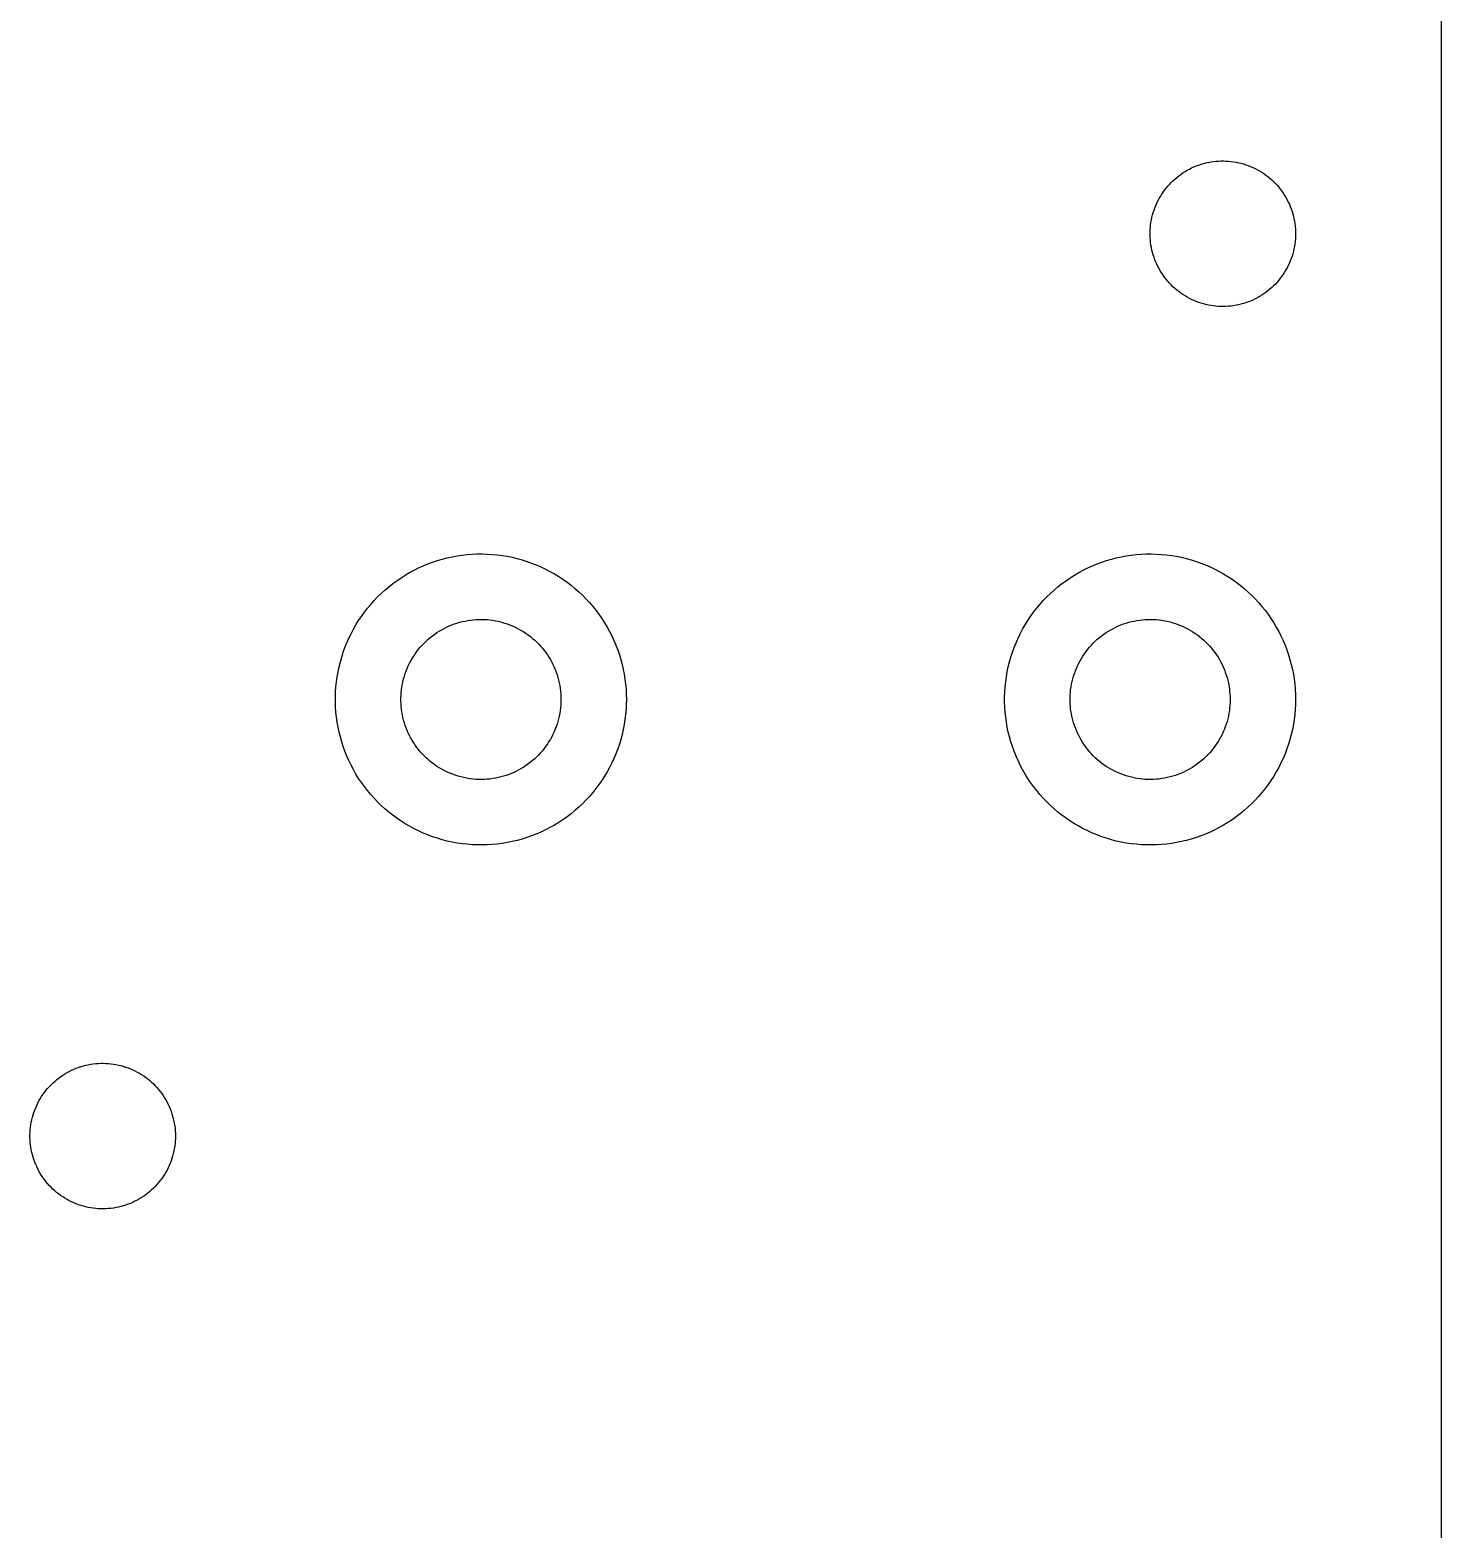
# Model space of a CAD drawing. Header units: millimetres. Extents: x 1003 to 1209, y 36 to 242.
# Drawn here: x 1160.5 to 1209, y 87.8 to 139.3 of the extents above; entities that cross this region are included whole.
import ezdxf

# ---------------------------------------------------------------- set-up
doc = ezdxf.new("R2010")
doc.units = ezdxf.units.MM
doc.layers.add('Make2D$Visible$Curves', color=7, linetype='Continuous')

msp = doc.modelspace()

# ---------------------------------------------------------------- linework, layer by layer
at = {"layer": 'Make2D$Visible$Curves', "color": 7, "lineweight": -3}
for p, q in [((1209, 241.278), (1209, 37.278)), ((1200.2, 134.414), (1200.275, 134.457)), ((1200.275, 134.457), (1200.352, 134.499)), ((1200.352, 134.499), (1200.429, 134.537)), ((1200.429, 134.537), (1200.508, 134.573)), ((1200.508, 134.573), (1200.589, 134.606)), ((1200.589, 134.606), (1200.67, 134.636)), ((1200.67, 134.636), (1200.752, 134.664)), ((1200.752, 134.664), (1200.836, 134.688)), ((1200.836, 134.688), (1200.92, 134.71)), ((1200.92, 134.71), (1201.004, 134.728)), ((1201.004, 134.728), (1201.09, 134.744)), ((1201.09, 134.744), (1201.175, 134.757)), ((1201.175, 134.757), (1201.262, 134.767)), ((1201.262, 134.767), (1201.348, 134.773)), ((1201.348, 134.773), (1201.435, 134.777)), ((1201.435, 134.777), (1201.522, 134.778)), ((1201.522, 134.778), (1201.608, 134.776)), ((1201.608, 134.776), (1201.695, 134.77)), ((1201.695, 134.77), (1201.781, 134.762)), ((1201.781, 134.762), (1201.867, 134.751)), ((1201.867, 134.751), (1201.953, 134.737)), ((1201.953, 134.737), (1202.038, 134.719)), ((1202.038, 134.719), (1202.123, 134.699)), ((1202.123, 134.699), (1202.206, 134.676)), ((1202.206, 134.676), (1202.289, 134.65)), ((1202.289, 134.65), (1202.371, 134.621)), ((1202.371, 134.621), (1202.452, 134.59)), ((1202.452, 134.59), (1202.531, 134.555)), ((1202.531, 134.555), (1202.61, 134.518)), ((1202.61, 134.518), (1202.687, 134.478)), ((1202.687, 134.478), (1202.763, 134.436)), ((1202.763, 134.436), (1202.837, 134.391)), ((1199.551, 133.844), (1199.607, 133.911)), ((1199.607, 133.911), (1199.665, 133.975)), ((1199.665, 133.975), (1199.725, 134.038)), ((1199.725, 134.038), (1199.787, 134.099)), ((1199.787, 134.099), (1199.851, 134.157)), ((1199.851, 134.157), (1199.917, 134.213)), ((1199.917, 134.213), (1199.985, 134.267)), ((1199.985, 134.267), (1200.055, 134.318)), ((1200.055, 134.318), (1200.127, 134.367)), ((1200.127, 134.367), (1200.2, 134.414)), ((1202.837, 134.391), (1202.909, 134.343)), ((1202.909, 134.343), (1202.98, 134.293)), ((1202.98, 134.293), (1203.049, 134.24)), ((1203.049, 134.24), (1203.116, 134.185)), ((1203.116, 134.185), (1203.181, 134.128)), ((1203.181, 134.128), (1203.245, 134.069)), ((1203.245, 134.069), (1203.306, 134.007)), ((1203.306, 134.007), (1203.365, 133.943)), ((1203.365, 133.943), (1203.421, 133.878)), ((1199.232, 133.329), (1199.27, 133.407)), ((1199.27, 133.407), (1199.31, 133.484)), ((1199.31, 133.484), (1199.353, 133.559)), ((1199.353, 133.559), (1199.399, 133.633)), ((1199.399, 133.633), (1199.447, 133.705)), ((1199.447, 133.705), (1199.498, 133.775)), ((1199.498, 133.775), (1199.551, 133.844)), ((1203.421, 133.878), (1203.476, 133.81)), ((1203.476, 133.81), (1203.528, 133.74)), ((1203.528, 133.74), (1203.577, 133.669)), ((1203.577, 133.669), (1203.624, 133.596)), ((1203.624, 133.596), (1203.669, 133.522)), ((1203.669, 133.522), (1203.711, 133.446)), ((1203.711, 133.446), (1203.75, 133.368)), ((1199.063, 132.837), (1199.084, 132.922)), ((1199.084, 132.922), (1199.108, 133.005)), ((1199.108, 133.005), (1199.135, 133.088)), ((1199.135, 133.088), (1199.164, 133.169)), ((1199.164, 133.169), (1199.197, 133.25)), ((1199.197, 133.25), (1199.232, 133.329)), ((1203.75, 133.368), (1203.786, 133.29)), ((1203.786, 133.29), (1203.82, 133.21)), ((1203.82, 133.21), (1203.851, 133.128)), ((1203.851, 133.128), (1203.879, 133.046)), ((1203.879, 133.046), (1203.904, 132.963)), ((1203.904, 132.963), (1203.927, 132.879)), ((1203.927, 132.879), (1203.946, 132.795)), ((1199, 132.321), (1199.003, 132.408)), ((1199.003, 132.408), (1199.009, 132.495)), ((1199.009, 132.495), (1199.018, 132.581)), ((1199.018, 132.581), (1199.03, 132.667)), ((1199.03, 132.667), (1199.045, 132.752)), ((1199.045, 132.752), (1199.063, 132.837)), ((1203.946, 132.795), (1203.962, 132.71)), ((1203.962, 132.71), (1203.976, 132.624)), ((1203.976, 132.624), (1203.986, 132.538)), ((1203.986, 132.538), (1203.994, 132.451)), ((1203.994, 132.451), (1203.998, 132.365)), ((1203.998, 132.365), (1204, 132.278)), ((1199, 132.235), (1199, 132.321)), ((1199.003, 132.148), (1199, 132.235)), ((1199.009, 132.061), (1199.003, 132.148)), ((1199.018, 131.975), (1199.009, 132.061)), ((1199.03, 131.889), (1199.018, 131.975)), ((1199.045, 131.804), (1199.03, 131.889)), ((1203.962, 131.846), (1203.946, 131.761)), ((1203.976, 131.932), (1203.962, 131.846)), ((1203.986, 132.018), (1203.976, 131.932)), ((1203.994, 132.105), (1203.986, 132.018)), ((1203.998, 132.191), (1203.994, 132.105)), ((1204, 132.278), (1203.998, 132.191)), ((1199.063, 131.719), (1199.045, 131.804)), ((1199.084, 131.634), (1199.063, 131.719)), ((1199.108, 131.551), (1199.084, 131.634)), ((1199.135, 131.468), (1199.108, 131.551)), ((1199.164, 131.387), (1199.135, 131.468)), ((1199.197, 131.306), (1199.164, 131.387)), ((1203.82, 131.346), (1203.786, 131.266)), ((1203.851, 131.427), (1203.82, 131.346)), ((1203.879, 131.51), (1203.851, 131.427)), ((1203.904, 131.593), (1203.879, 131.51)), ((1203.927, 131.676), (1203.904, 131.593)), ((1203.946, 131.761), (1203.927, 131.676)), ((1199.232, 131.227), (1199.197, 131.306)), ((1199.27, 131.149), (1199.232, 131.227)), ((1199.31, 131.072), (1199.27, 131.149)), ((1199.353, 130.997), (1199.31, 131.072)), ((1199.399, 130.923), (1199.353, 130.997)), ((1199.447, 130.851), (1199.399, 130.923)), ((1199.498, 130.781), (1199.447, 130.851)), ((1203.528, 130.816), (1203.476, 130.746)), ((1203.577, 130.887), (1203.528, 130.816)), ((1203.624, 130.96), (1203.577, 130.887)), ((1203.669, 131.034), (1203.624, 130.96)), ((1203.711, 131.11), (1203.669, 131.034)), ((1203.75, 131.188), (1203.711, 131.11)), ((1203.786, 131.266), (1203.75, 131.188)), ((1199.551, 130.712), (1199.498, 130.781)), ((1199.607, 130.645), (1199.551, 130.712)), ((1199.665, 130.581), (1199.607, 130.645)), ((1199.725, 130.518), (1199.665, 130.581)), ((1199.787, 130.457), (1199.725, 130.518)), ((1199.851, 130.399), (1199.787, 130.457)), ((1199.917, 130.343), (1199.851, 130.399)), ((1199.985, 130.289), (1199.917, 130.343)), ((1203.049, 130.316), (1202.98, 130.263)), ((1203.116, 130.371), (1203.049, 130.316)), ((1203.181, 130.428), (1203.116, 130.371)), ((1203.245, 130.487), (1203.181, 130.428)), ((1203.306, 130.549), (1203.245, 130.487)), ((1203.365, 130.613), (1203.306, 130.549)), ((1203.421, 130.678), (1203.365, 130.613)), ((1203.476, 130.746), (1203.421, 130.678)), ((1200.055, 130.238), (1199.985, 130.289)), ((1200.127, 130.189), (1200.055, 130.238)), ((1200.2, 130.142), (1200.127, 130.189)), ((1200.275, 130.099), (1200.2, 130.142)), ((1200.352, 130.057), (1200.275, 130.099)), ((1200.429, 130.019), (1200.352, 130.057)), ((1200.508, 129.983), (1200.429, 130.019)), ((1200.589, 129.95), (1200.508, 129.983)), ((1200.67, 129.92), (1200.589, 129.95)), ((1200.752, 129.892), (1200.67, 129.92)), ((1200.836, 129.868), (1200.752, 129.892)), ((1200.92, 129.846), (1200.836, 129.868)), ((1201.004, 129.828), (1200.92, 129.846)), ((1201.09, 129.812), (1201.004, 129.828)), ((1201.175, 129.799), (1201.09, 129.812)), ((1201.262, 129.789), (1201.175, 129.799)), ((1201.348, 129.783), (1201.262, 129.789)), ((1201.435, 129.779), (1201.348, 129.783)), ((1201.608, 129.78), (1201.522, 129.778)), ((1201.695, 129.786), (1201.608, 129.78)), ((1201.781, 129.794), (1201.695, 129.786)), ((1201.867, 129.805), (1201.781, 129.794)), ((1201.953, 129.819), (1201.867, 129.805)), ((1202.038, 129.837), (1201.953, 129.819)), ((1202.123, 129.857), (1202.038, 129.837)), ((1202.206, 129.88), (1202.123, 129.857)), ((1202.289, 129.906), (1202.206, 129.88)), ((1202.371, 129.935), (1202.289, 129.906)), ((1202.452, 129.966), (1202.371, 129.935)), ((1202.531, 130.001), (1202.452, 129.966)), ((1202.61, 130.038), (1202.531, 130.001)), ((1202.687, 130.078), (1202.61, 130.038)), ((1202.763, 130.12), (1202.687, 130.078)), ((1202.837, 130.165), (1202.763, 130.12)), ((1202.909, 130.213), (1202.837, 130.165)), ((1202.98, 130.263), (1202.909, 130.213)), ((1201.522, 129.778), (1201.435, 129.779)), ((1174.34, 120.994), (1174.505, 121.049)), ((1174.505, 121.049), (1174.671, 121.098)), ((1174.671, 121.098), (1174.839, 121.141)), ((1174.839, 121.141), (1175.009, 121.179)), ((1175.009, 121.179), (1175.179, 121.21)), ((1175.179, 121.21), (1175.351, 121.236)), ((1175.351, 121.236), (1175.523, 121.255)), ((1175.523, 121.255), (1175.696, 121.269)), ((1175.696, 121.269), (1175.87, 121.276)), ((1175.87, 121.276), (1176.043, 121.278)), ((1176.043, 121.278), (1176.217, 121.273)), ((1176.217, 121.273), (1176.39, 121.263)), ((1176.39, 121.263), (1176.563, 121.246)), ((1176.563, 121.246), (1176.735, 121.224)), ((1176.735, 121.224), (1176.906, 121.195)), ((1176.906, 121.195), (1177.076, 121.161)), ((1177.076, 121.161), (1177.245, 121.12)), ((1177.245, 121.12), (1177.412, 121.074)), ((1177.412, 121.074), (1177.578, 121.022)), ((1197.34, 120.994), (1197.505, 121.049)), ((1197.505, 121.049), (1197.671, 121.098)), ((1197.671, 121.098), (1197.839, 121.141)), ((1197.839, 121.141), (1198.009, 121.179)), ((1198.009, 121.179), (1198.179, 121.21)), ((1198.179, 121.21), (1198.351, 121.236)), ((1198.351, 121.236), (1198.523, 121.255)), ((1198.523, 121.255), (1198.696, 121.269)), ((1198.696, 121.269), (1198.87, 121.276)), ((1198.87, 121.276), (1199.043, 121.278)), ((1199.043, 121.278), (1199.217, 121.273)), ((1199.217, 121.273), (1199.39, 121.263)), ((1199.39, 121.263), (1199.563, 121.246)), ((1199.563, 121.246), (1199.735, 121.224)), ((1199.735, 121.224), (1199.906, 121.195)), ((1199.906, 121.195), (1200.076, 121.161)), ((1200.076, 121.161), (1200.245, 121.12)), ((1200.245, 121.12), (1200.412, 121.074)), ((1200.412, 121.074), (1200.578, 121.022)), ((1173.254, 120.456), (1173.4, 120.549)), ((1173.4, 120.549), (1173.55, 120.637)), ((1173.55, 120.637), (1173.703, 120.719)), ((1173.703, 120.719), (1173.859, 120.796)), ((1173.859, 120.796), (1174.017, 120.868)), ((1174.017, 120.868), (1174.177, 120.934)), ((1174.177, 120.934), (1174.34, 120.994)), ((1177.578, 121.022), (1177.742, 120.965)), ((1177.742, 120.965), (1177.903, 120.901)), ((1177.903, 120.901), (1178.063, 120.833)), ((1178.063, 120.833), (1178.22, 120.758)), ((1178.22, 120.758), (1178.374, 120.679)), ((1178.374, 120.679), (1178.525, 120.594)), ((1178.525, 120.594), (1178.673, 120.503)), ((1196.254, 120.456), (1196.4, 120.549)), ((1196.4, 120.549), (1196.55, 120.637)), ((1196.55, 120.637), (1196.703, 120.719)), ((1196.703, 120.719), (1196.859, 120.796)), ((1196.859, 120.796), (1197.017, 120.868)), ((1197.017, 120.868), (1197.177, 120.934)), ((1197.177, 120.934), (1197.34, 120.994)), ((1200.578, 121.022), (1200.742, 120.965)), ((1200.742, 120.965), (1200.903, 120.901)), ((1200.903, 120.901), (1201.063, 120.833)), ((1201.063, 120.833), (1201.22, 120.758)), ((1201.22, 120.758), (1201.374, 120.679)), ((1201.374, 120.679), (1201.525, 120.594)), ((1201.525, 120.594), (1201.673, 120.503)), ((1172.573, 119.919), (1172.702, 120.036)), ((1172.702, 120.036), (1172.834, 120.148)), ((1172.834, 120.148), (1172.971, 120.256)), ((1172.971, 120.256), (1173.11, 120.358)), ((1173.11, 120.358), (1173.254, 120.456)), ((1178.673, 120.503), (1178.818, 120.408)), ((1178.818, 120.408), (1178.96, 120.308)), ((1178.96, 120.308), (1179.098, 120.203)), ((1179.098, 120.203), (1179.232, 120.093)), ((1179.232, 120.093), (1179.363, 119.978)), ((1195.573, 119.919), (1195.702, 120.036)), ((1195.702, 120.036), (1195.834, 120.148)), ((1195.834, 120.148), (1195.971, 120.256)), ((1195.971, 120.256), (1196.11, 120.358)), ((1196.11, 120.358), (1196.254, 120.456)), ((1201.673, 120.503), (1201.818, 120.408)), ((1201.818, 120.408), (1201.96, 120.308)), ((1201.96, 120.308), (1202.098, 120.203)), ((1202.098, 120.203), (1202.232, 120.093)), ((1202.232, 120.093), (1202.363, 119.978)), ((1172.102, 119.41), (1172.214, 119.543)), ((1172.214, 119.543), (1172.329, 119.673)), ((1172.329, 119.673), (1172.449, 119.798)), ((1172.449, 119.798), (1172.573, 119.919)), ((1179.363, 119.978), (1179.489, 119.859)), ((1179.489, 119.859), (1179.611, 119.736)), ((1179.611, 119.736), (1179.729, 119.609)), ((1179.729, 119.609), (1179.843, 119.477)), ((1195.102, 119.41), (1195.214, 119.543)), ((1195.214, 119.543), (1195.329, 119.673)), ((1195.329, 119.673), (1195.449, 119.798)), ((1195.449, 119.798), (1195.573, 119.919)), ((1202.363, 119.978), (1202.489, 119.859)), ((1202.489, 119.859), (1202.611, 119.736)), ((1202.611, 119.736), (1202.729, 119.609)), ((1202.729, 119.609), (1202.843, 119.477)), ((1171.706, 118.84), (1171.798, 118.988)), ((1171.798, 118.988), (1171.895, 119.132)), ((1171.895, 119.132), (1171.996, 119.273)), ((1171.996, 119.273), (1172.102, 119.41)), ((1175.362, 118.953), (1175.455, 118.973)), ((1175.455, 118.973), (1175.549, 118.991)), ((1175.549, 118.991), (1175.643, 119.005)), ((1175.643, 119.005), (1175.738, 119.015)), ((1175.738, 119.015), (1175.833, 119.023)), ((1175.833, 119.023), (1175.928, 119.027)), ((1175.928, 119.027), (1176.024, 119.028)), ((1176.024, 119.028), (1176.119, 119.025)), ((1176.119, 119.025), (1176.215, 119.02)), ((1176.215, 119.02), (1176.31, 119.01)), ((1176.31, 119.01), (1176.404, 118.998)), ((1176.404, 118.998), (1176.498, 118.982)), ((1176.498, 118.982), (1176.592, 118.963)), ((1179.843, 119.477), (1179.951, 119.342)), ((1179.951, 119.342), (1180.055, 119.203)), ((1180.055, 119.203), (1180.154, 119.06)), ((1180.154, 119.06), (1180.248, 118.914)), ((1194.706, 118.84), (1194.798, 118.988)), ((1194.798, 118.988), (1194.895, 119.132)), ((1194.895, 119.132), (1194.996, 119.273)), ((1194.996, 119.273), (1195.102, 119.41)), ((1198.362, 118.953), (1198.455, 118.973)), ((1198.455, 118.973), (1198.549, 118.991)), ((1198.549, 118.991), (1198.643, 119.005)), ((1198.643, 119.005), (1198.738, 119.015)), ((1198.738, 119.015), (1198.833, 119.023)), ((1198.833, 119.023), (1198.928, 119.027)), ((1198.928, 119.027), (1199.024, 119.028)), ((1199.024, 119.028), (1199.119, 119.025)), ((1199.119, 119.025), (1199.215, 119.02)), ((1199.215, 119.02), (1199.31, 119.01)), ((1199.31, 119.01), (1199.404, 118.998)), ((1199.404, 118.998), (1199.498, 118.982)), ((1199.498, 118.982), (1199.592, 118.963)), ((1202.843, 119.477), (1202.951, 119.342)), ((1202.951, 119.342), (1203.055, 119.203)), ((1203.055, 119.203), (1203.154, 119.06)), ((1203.154, 119.06), (1203.248, 118.914)), ((1171.463, 118.38), (1171.539, 118.536)), ((1171.539, 118.536), (1171.62, 118.69)), ((1171.62, 118.69), (1171.706, 118.84)), ((1174.259, 118.407), (1174.334, 118.466)), ((1174.334, 118.466), (1174.411, 118.522)), ((1174.411, 118.522), (1174.49, 118.576)), ((1174.49, 118.576), (1174.57, 118.627)), ((1174.57, 118.627), (1174.653, 118.675)), ((1174.653, 118.675), (1174.737, 118.721)), ((1174.737, 118.721), (1174.822, 118.763)), ((1174.822, 118.763), (1174.909, 118.802)), ((1174.909, 118.802), (1174.997, 118.839)), ((1174.997, 118.839), (1175.087, 118.872)), ((1175.087, 118.872), (1175.177, 118.902)), ((1175.177, 118.902), (1175.269, 118.929)), ((1175.269, 118.929), (1175.362, 118.953)), ((1176.592, 118.963), (1176.685, 118.941)), ((1176.685, 118.941), (1176.777, 118.916)), ((1176.777, 118.916), (1176.868, 118.887)), ((1176.868, 118.887), (1176.958, 118.856)), ((1176.958, 118.856), (1177.047, 118.821)), ((1177.047, 118.821), (1177.134, 118.783)), ((1177.134, 118.783), (1177.221, 118.742)), ((1177.221, 118.742), (1177.306, 118.698)), ((1177.306, 118.698), (1177.389, 118.652)), ((1177.389, 118.652), (1177.47, 118.602)), ((1177.47, 118.602), (1177.55, 118.549)), ((1177.55, 118.549), (1177.628, 118.494)), ((1177.628, 118.494), (1177.704, 118.436)), ((1180.248, 118.914), (1180.337, 118.765)), ((1180.337, 118.765), (1180.421, 118.613)), ((1180.421, 118.613), (1180.499, 118.459)), ((1180.499, 118.459), (1180.572, 118.301)), ((1194.463, 118.38), (1194.539, 118.536)), ((1194.539, 118.536), (1194.62, 118.69)), ((1194.62, 118.69), (1194.706, 118.84)), ((1197.259, 118.407), (1197.334, 118.466)), ((1197.334, 118.466), (1197.411, 118.522)), ((1197.411, 118.522), (1197.49, 118.576)), ((1197.49, 118.576), (1197.57, 118.627)), ((1197.57, 118.627), (1197.653, 118.675)), ((1197.653, 118.675), (1197.737, 118.721)), ((1197.737, 118.721), (1197.822, 118.763)), ((1197.822, 118.763), (1197.909, 118.802)), ((1197.909, 118.802), (1197.997, 118.839)), ((1197.997, 118.839), (1198.087, 118.872)), ((1198.087, 118.872), (1198.177, 118.902)), ((1198.177, 118.902), (1198.269, 118.929)), ((1198.269, 118.929), (1198.362, 118.953)), ((1199.592, 118.963), (1199.685, 118.941)), ((1199.685, 118.941), (1199.777, 118.916)), ((1199.777, 118.916), (1199.868, 118.887)), ((1199.868, 118.887), (1199.958, 118.856)), ((1199.958, 118.856), (1200.047, 118.821)), ((1200.047, 118.821), (1200.134, 118.783)), ((1200.134, 118.783), (1200.221, 118.742)), ((1200.221, 118.742), (1200.306, 118.698)), ((1200.306, 118.698), (1200.389, 118.652)), ((1200.389, 118.652), (1200.47, 118.602)), ((1200.47, 118.602), (1200.55, 118.549)), ((1200.55, 118.549), (1200.628, 118.494)), ((1200.628, 118.494), (1200.704, 118.436)), ((1203.248, 118.914), (1203.337, 118.765)), ((1203.337, 118.765), (1203.421, 118.613)), ((1203.421, 118.613), (1203.499, 118.459)), ((1203.499, 118.459), (1203.572, 118.301)), ((1171.269, 117.897), (1171.328, 118.06)), ((1171.328, 118.06), (1171.393, 118.221)), ((1171.393, 118.221), (1171.463, 118.38)), ((1173.798, 117.925), (1173.856, 118.001)), ((1173.856, 118.001), (1173.917, 118.074)), ((1173.917, 118.074), (1173.981, 118.145)), ((1173.981, 118.145), (1174.047, 118.214)), ((1174.047, 118.214), (1174.115, 118.281)), ((1174.115, 118.281), (1174.186, 118.345)), ((1174.186, 118.345), (1174.259, 118.407)), ((1177.704, 118.436), (1177.778, 118.376)), ((1177.778, 118.376), (1177.85, 118.313)), ((1177.85, 118.313), (1177.919, 118.248)), ((1177.919, 118.248), (1177.986, 118.18)), ((1177.986, 118.18), (1178.051, 118.11)), ((1178.051, 118.11), (1178.113, 118.037)), ((1178.113, 118.037), (1178.173, 117.963)), ((1178.173, 117.963), (1178.23, 117.887)), ((1180.572, 118.301), (1180.64, 118.141)), ((1180.64, 118.141), (1180.702, 117.979)), ((1180.702, 117.979), (1180.758, 117.815)), ((1194.269, 117.897), (1194.328, 118.06)), ((1194.328, 118.06), (1194.393, 118.221)), ((1194.393, 118.221), (1194.463, 118.38)), ((1196.798, 117.925), (1196.856, 118.001)), ((1196.856, 118.001), (1196.917, 118.074)), ((1196.917, 118.074), (1196.981, 118.145)), ((1196.981, 118.145), (1197.047, 118.214)), ((1197.047, 118.214), (1197.115, 118.281)), ((1197.115, 118.281), (1197.186, 118.345)), ((1197.186, 118.345), (1197.259, 118.407)), ((1200.704, 118.436), (1200.778, 118.376)), ((1200.778, 118.376), (1200.85, 118.313)), ((1200.85, 118.313), (1200.919, 118.248)), ((1200.919, 118.248), (1200.986, 118.18)), ((1200.986, 118.18), (1201.051, 118.11)), ((1201.051, 118.11), (1201.113, 118.037)), ((1201.113, 118.037), (1201.173, 117.963)), ((1201.173, 117.963), (1201.23, 117.887)), ((1203.572, 118.301), (1203.64, 118.141)), ((1203.64, 118.141), (1203.702, 117.979)), ((1203.702, 117.979), (1203.758, 117.815)), ((1171.127, 117.397), (1171.169, 117.565)), ((1171.169, 117.565), (1171.216, 117.732)), ((1171.216, 117.732), (1171.269, 117.897)), ((1173.466, 117.347), (1173.505, 117.434)), ((1173.505, 117.434), (1173.546, 117.52)), ((1173.546, 117.52), (1173.591, 117.604)), ((1173.591, 117.604), (1173.639, 117.687)), ((1173.639, 117.687), (1173.689, 117.768)), ((1173.689, 117.768), (1173.742, 117.848)), ((1173.742, 117.848), (1173.798, 117.925)), ((1178.23, 117.887), (1178.285, 117.808)), ((1178.285, 117.808), (1178.337, 117.728)), ((1178.337, 117.728), (1178.386, 117.646)), ((1178.386, 117.646), (1178.432, 117.562)), ((1178.432, 117.562), (1178.475, 117.477)), ((1178.475, 117.477), (1178.515, 117.391)), ((1180.758, 117.815), (1180.808, 117.649)), ((1180.808, 117.649), (1180.853, 117.481)), ((1180.853, 117.481), (1180.892, 117.312)), ((1194.127, 117.397), (1194.169, 117.565)), ((1194.169, 117.565), (1194.216, 117.732)), ((1194.216, 117.732), (1194.269, 117.897)), ((1196.466, 117.347), (1196.505, 117.434)), ((1196.505, 117.434), (1196.546, 117.52)), ((1196.546, 117.52), (1196.591, 117.604)), ((1196.591, 117.604), (1196.639, 117.687)), ((1196.639, 117.687), (1196.689, 117.768)), ((1196.689, 117.768), (1196.742, 117.848)), ((1196.742, 117.848), (1196.798, 117.925)), ((1201.23, 117.887), (1201.285, 117.808)), ((1201.285, 117.808), (1201.337, 117.728)), ((1201.337, 117.728), (1201.386, 117.646)), ((1201.386, 117.646), (1201.432, 117.562)), ((1201.432, 117.562), (1201.475, 117.477)), ((1201.475, 117.477), (1201.515, 117.391)), ((1203.758, 117.815), (1203.808, 117.649)), ((1203.808, 117.649), (1203.853, 117.481)), ((1203.853, 117.481), (1203.892, 117.312)), ((1171.037, 116.884), (1171.061, 117.056)), ((1171.061, 117.056), (1171.091, 117.227)), ((1171.091, 117.227), (1171.127, 117.397)), ((1173.32, 116.893), (1173.343, 116.986)), ((1173.343, 116.986), (1173.369, 117.078)), ((1173.369, 117.078), (1173.398, 117.169)), ((1173.398, 117.169), (1173.431, 117.258)), ((1173.431, 117.258), (1173.466, 117.347)), ((1178.515, 117.391), (1178.552, 117.303)), ((1178.552, 117.303), (1178.586, 117.214)), ((1178.586, 117.214), (1178.617, 117.123)), ((1178.617, 117.123), (1178.645, 117.032)), ((1178.645, 117.032), (1178.669, 116.94)), ((1178.669, 116.94), (1178.691, 116.847)), ((1180.892, 117.312), (1180.925, 117.141)), ((1180.925, 117.141), (1180.952, 116.97)), ((1180.952, 116.97), (1180.973, 116.798)), ((1194.037, 116.884), (1194.061, 117.056)), ((1194.061, 117.056), (1194.091, 117.227)), ((1194.091, 117.227), (1194.127, 117.397)), ((1196.32, 116.893), (1196.343, 116.986)), ((1196.343, 116.986), (1196.369, 117.078)), ((1196.369, 117.078), (1196.398, 117.169)), ((1196.398, 117.169), (1196.431, 117.258)), ((1196.431, 117.258), (1196.466, 117.347)), ((1201.515, 117.391), (1201.552, 117.303)), ((1201.552, 117.303), (1201.586, 117.214)), ((1201.586, 117.214), (1201.617, 117.123)), ((1201.617, 117.123), (1201.645, 117.032)), ((1201.645, 117.032), (1201.669, 116.94)), ((1201.669, 116.94), (1201.691, 116.847)), ((1203.892, 117.312), (1203.925, 117.141)), ((1203.925, 117.141), (1203.952, 116.97)), ((1203.952, 116.97), (1203.973, 116.798)), ((1171.001, 116.365), (1171.007, 116.538)), ((1171.007, 116.538), (1171.019, 116.711)), ((1171.019, 116.711), (1171.037, 116.884)), ((1173.25, 116.326), (1173.254, 116.421)), ((1173.254, 116.421), (1173.26, 116.516)), ((1173.26, 116.516), (1173.27, 116.611)), ((1173.27, 116.611), (1173.283, 116.706)), ((1173.283, 116.706), (1173.3, 116.8)), ((1173.3, 116.8), (1173.32, 116.893)), ((1178.691, 116.847), (1178.709, 116.753)), ((1178.709, 116.753), (1178.724, 116.659)), ((1178.724, 116.659), (1178.735, 116.564)), ((1178.735, 116.564), (1178.743, 116.469)), ((1178.743, 116.469), (1178.748, 116.373)), ((1180.973, 116.798), (1180.988, 116.625)), ((1180.988, 116.625), (1180.997, 116.451)), ((1180.997, 116.451), (1181, 116.278)), ((1194.001, 116.365), (1194.007, 116.538)), ((1194.007, 116.538), (1194.019, 116.711)), ((1194.019, 116.711), (1194.037, 116.884)), ((1196.25, 116.326), (1196.254, 116.421)), ((1196.254, 116.421), (1196.26, 116.516)), ((1196.26, 116.516), (1196.27, 116.611)), ((1196.27, 116.611), (1196.283, 116.706)), ((1196.283, 116.706), (1196.3, 116.8)), ((1196.3, 116.8), (1196.32, 116.893)), ((1201.691, 116.847), (1201.709, 116.753)), ((1201.709, 116.753), (1201.724, 116.659)), ((1201.724, 116.659), (1201.735, 116.564)), ((1201.735, 116.564), (1201.743, 116.469)), ((1201.743, 116.469), (1201.748, 116.373)), ((1203.973, 116.798), (1203.988, 116.625)), ((1203.988, 116.625), (1203.997, 116.451)), ((1203.997, 116.451), (1204, 116.278)), ((1171.001, 116.191), (1171.001, 116.365)), ((1171.007, 116.018), (1171.001, 116.191)), ((1171.019, 115.845), (1171.007, 116.018)), ((1173.25, 116.23), (1173.25, 116.326)), ((1173.254, 116.135), (1173.25, 116.23)), ((1173.26, 116.04), (1173.254, 116.135)), ((1173.27, 115.945), (1173.26, 116.04)), ((1173.283, 115.85), (1173.27, 115.945)), ((1178.724, 115.897), (1178.709, 115.803)), ((1178.735, 115.992), (1178.724, 115.897)), ((1178.743, 116.087), (1178.735, 115.992)), ((1178.748, 116.183), (1178.743, 116.087)), ((1178.748, 116.373), (1178.75, 116.278)), ((1178.75, 116.278), (1178.748, 116.183)), ((1180.988, 115.931), (1180.973, 115.758)), ((1180.997, 116.104), (1180.988, 115.931)), ((1181, 116.278), (1180.997, 116.104)), ((1194.001, 116.191), (1194.001, 116.365)), ((1194.007, 116.018), (1194.001, 116.191)), ((1194.019, 115.845), (1194.007, 116.018)), ((1196.25, 116.23), (1196.25, 116.326)), ((1196.254, 116.135), (1196.25, 116.23)), ((1196.26, 116.04), (1196.254, 116.135)), ((1196.27, 115.945), (1196.26, 116.04)), ((1196.283, 115.85), (1196.27, 115.945)), ((1201.724, 115.897), (1201.709, 115.803)), ((1201.735, 115.992), (1201.724, 115.897)), ((1201.743, 116.087), (1201.735, 115.992)), ((1201.748, 116.183), (1201.743, 116.087)), ((1201.748, 116.373), (1201.75, 116.278)), ((1201.75, 116.278), (1201.748, 116.183)), ((1203.988, 115.931), (1203.973, 115.758)), ((1203.997, 116.104), (1203.988, 115.931)), ((1204, 116.278), (1203.997, 116.104)), ((1171.037, 115.672), (1171.019, 115.845)), ((1171.061, 115.5), (1171.037, 115.672)), ((1171.091, 115.329), (1171.061, 115.5)), ((1173.3, 115.756), (1173.283, 115.85)), ((1173.32, 115.663), (1173.3, 115.756)), ((1173.343, 115.57), (1173.32, 115.663)), ((1173.369, 115.478), (1173.343, 115.57)), ((1173.398, 115.387), (1173.369, 115.478)), ((1173.431, 115.298), (1173.398, 115.387)), ((1178.617, 115.433), (1178.586, 115.342)), ((1178.645, 115.524), (1178.617, 115.433)), ((1178.669, 115.616), (1178.645, 115.524)), ((1178.691, 115.709), (1178.669, 115.616)), ((1178.709, 115.803), (1178.691, 115.709)), ((1180.925, 115.414), (1180.892, 115.244)), ((1180.952, 115.586), (1180.925, 115.414)), ((1180.973, 115.758), (1180.952, 115.586)), ((1194.037, 115.672), (1194.019, 115.845)), ((1194.061, 115.5), (1194.037, 115.672)), ((1194.091, 115.329), (1194.061, 115.5)), ((1196.3, 115.756), (1196.283, 115.85)), ((1196.32, 115.663), (1196.3, 115.756)), ((1196.343, 115.57), (1196.32, 115.663)), ((1196.369, 115.478), (1196.343, 115.57)), ((1196.398, 115.387), (1196.369, 115.478)), ((1196.431, 115.298), (1196.398, 115.387)), ((1201.617, 115.433), (1201.586, 115.342)), ((1201.645, 115.524), (1201.617, 115.433)), ((1201.669, 115.616), (1201.645, 115.524)), ((1201.691, 115.709), (1201.669, 115.616)), ((1201.709, 115.803), (1201.691, 115.709)), ((1203.925, 115.414), (1203.892, 115.244)), ((1203.952, 115.586), (1203.925, 115.414)), ((1203.973, 115.758), (1203.952, 115.586)), ((1171.127, 115.159), (1171.091, 115.329)), ((1171.169, 114.991), (1171.127, 115.159)), ((1171.216, 114.824), (1171.169, 114.991)), ((1173.466, 115.209), (1173.431, 115.298)), ((1173.505, 115.122), (1173.466, 115.209)), ((1173.546, 115.036), (1173.505, 115.122)), ((1173.591, 114.951), (1173.546, 115.036)), ((1173.639, 114.869), (1173.591, 114.951)), ((1173.689, 114.788), (1173.639, 114.869)), ((1178.386, 114.91), (1178.337, 114.828)), ((1178.432, 114.993), (1178.386, 114.91)), ((1178.475, 115.079), (1178.432, 114.993)), ((1178.515, 115.165), (1178.475, 115.079)), ((1178.552, 115.253), (1178.515, 115.165)), ((1178.586, 115.342), (1178.552, 115.253)), ((1180.808, 114.907), (1180.758, 114.741)), ((1180.853, 115.075), (1180.808, 114.907)), ((1180.892, 115.244), (1180.853, 115.075)), ((1194.127, 115.159), (1194.091, 115.329)), ((1194.169, 114.991), (1194.127, 115.159)), ((1194.216, 114.824), (1194.169, 114.991)), ((1196.466, 115.209), (1196.431, 115.298)), ((1196.505, 115.122), (1196.466, 115.209)), ((1196.546, 115.036), (1196.505, 115.122)), ((1196.591, 114.951), (1196.546, 115.036)), ((1196.639, 114.869), (1196.591, 114.951)), ((1196.689, 114.788), (1196.639, 114.869)), ((1201.386, 114.91), (1201.337, 114.828)), ((1201.432, 114.993), (1201.386, 114.91)), ((1201.475, 115.079), (1201.432, 114.993)), ((1201.515, 115.165), (1201.475, 115.079)), ((1201.552, 115.253), (1201.515, 115.165)), ((1201.586, 115.342), (1201.552, 115.253)), ((1203.808, 114.907), (1203.758, 114.741)), ((1203.853, 115.075), (1203.808, 114.907)), ((1203.892, 115.244), (1203.853, 115.075)), ((1171.269, 114.659), (1171.216, 114.824)), ((1171.328, 114.496), (1171.269, 114.659)), ((1171.393, 114.335), (1171.328, 114.496)), ((1171.463, 114.176), (1171.393, 114.335)), ((1173.742, 114.708), (1173.689, 114.788)), ((1173.798, 114.631), (1173.742, 114.708)), ((1173.856, 114.555), (1173.798, 114.631)), ((1173.917, 114.482), (1173.856, 114.555)), ((1173.981, 114.411), (1173.917, 114.482)), ((1174.047, 114.342), (1173.981, 114.411)), ((1174.115, 114.275), (1174.047, 114.342)), ((1177.986, 114.376), (1177.919, 114.308)), ((1178.051, 114.446), (1177.986, 114.376)), ((1178.113, 114.518), (1178.051, 114.446)), ((1178.173, 114.593), (1178.113, 114.518)), ((1178.23, 114.669), (1178.173, 114.593)), ((1178.285, 114.748), (1178.23, 114.669)), ((1178.337, 114.828), (1178.285, 114.748)), ((1180.64, 114.415), (1180.572, 114.255)), ((1180.702, 114.577), (1180.64, 114.415)), ((1180.758, 114.741), (1180.702, 114.577)), ((1194.269, 114.659), (1194.216, 114.824)), ((1194.328, 114.496), (1194.269, 114.659)), ((1194.393, 114.335), (1194.328, 114.496)), ((1194.463, 114.176), (1194.393, 114.335)), ((1196.742, 114.708), (1196.689, 114.788)), ((1196.798, 114.631), (1196.742, 114.708)), ((1196.856, 114.555), (1196.798, 114.631)), ((1196.917, 114.482), (1196.856, 114.555)), ((1196.981, 114.411), (1196.917, 114.482)), ((1197.047, 114.342), (1196.981, 114.411)), ((1197.115, 114.275), (1197.047, 114.342)), ((1200.986, 114.376), (1200.919, 114.308)), ((1201.051, 114.446), (1200.986, 114.376)), ((1201.113, 114.518), (1201.051, 114.446)), ((1201.173, 114.593), (1201.113, 114.518)), ((1201.23, 114.669), (1201.173, 114.593)), ((1201.285, 114.748), (1201.23, 114.669)), ((1201.337, 114.828), (1201.285, 114.748)), ((1203.64, 114.415), (1203.572, 114.255)), ((1203.702, 114.577), (1203.64, 114.415)), ((1203.758, 114.741), (1203.702, 114.577)), ((1171.539, 114.02), (1171.463, 114.176)), ((1171.62, 113.866), (1171.539, 114.02)), ((1171.706, 113.716), (1171.62, 113.866)), ((1174.186, 114.211), (1174.115, 114.275)), ((1174.259, 114.149), (1174.186, 114.211)), ((1174.334, 114.09), (1174.259, 114.149)), ((1174.411, 114.034), (1174.334, 114.09)), ((1174.49, 113.98), (1174.411, 114.034)), ((1174.57, 113.929), (1174.49, 113.98)), ((1174.653, 113.881), (1174.57, 113.929)), ((1174.737, 113.835), (1174.653, 113.881)), ((1174.822, 113.793), (1174.737, 113.835)), ((1177.306, 113.858), (1177.221, 113.814)), ((1177.389, 113.904), (1177.306, 113.858)), ((1177.47, 113.954), (1177.389, 113.904)), ((1177.55, 114.006), (1177.47, 113.954)), ((1177.628, 114.062), (1177.55, 114.006)), ((1177.704, 114.119), (1177.628, 114.062)), ((1177.778, 114.18), (1177.704, 114.119)), ((1177.85, 114.243), (1177.778, 114.18)), ((1177.919, 114.308), (1177.85, 114.243)), ((1180.421, 113.943), (1180.337, 113.79)), ((1180.499, 114.097), (1180.421, 113.943)), ((1180.572, 114.255), (1180.499, 114.097)), ((1194.539, 114.02), (1194.463, 114.176)), ((1194.62, 113.866), (1194.539, 114.02)), ((1194.706, 113.716), (1194.62, 113.866)), ((1197.186, 114.211), (1197.115, 114.275)), ((1197.259, 114.149), (1197.186, 114.211)), ((1197.334, 114.09), (1197.259, 114.149)), ((1197.411, 114.034), (1197.334, 114.09)), ((1197.49, 113.98), (1197.411, 114.034)), ((1197.57, 113.929), (1197.49, 113.98)), ((1197.653, 113.881), (1197.57, 113.929)), ((1197.737, 113.835), (1197.653, 113.881)), ((1197.822, 113.793), (1197.737, 113.835)), ((1200.306, 113.858), (1200.221, 113.814)), ((1200.389, 113.904), (1200.306, 113.858)), ((1200.47, 113.954), (1200.389, 113.904)), ((1200.55, 114.006), (1200.47, 113.954)), ((1200.628, 114.062), (1200.55, 114.006)), ((1200.704, 114.119), (1200.628, 114.062)), ((1200.778, 114.18), (1200.704, 114.119)), ((1200.85, 114.243), (1200.778, 114.18)), ((1200.919, 114.308), (1200.85, 114.243)), ((1203.421, 113.943), (1203.337, 113.79)), ((1203.499, 114.097), (1203.421, 113.943)), ((1203.572, 114.255), (1203.499, 114.097)), ((1171.798, 113.568), (1171.706, 113.716)), ((1171.895, 113.424), (1171.798, 113.568)), ((1171.996, 113.283), (1171.895, 113.424)), ((1174.909, 113.754), (1174.822, 113.793)), ((1174.997, 113.717), (1174.909, 113.754)), ((1175.087, 113.684), (1174.997, 113.717)), ((1175.177, 113.654), (1175.087, 113.684)), ((1175.269, 113.627), (1175.177, 113.654)), ((1175.362, 113.603), (1175.269, 113.627)), ((1175.455, 113.583), (1175.362, 113.603)), ((1175.549, 113.565), (1175.455, 113.583)), ((1175.643, 113.551), (1175.549, 113.565)), ((1175.738, 113.54), (1175.643, 113.551)), ((1175.833, 113.533), (1175.738, 113.54)), ((1175.928, 113.529), (1175.833, 113.533)), ((1176.024, 113.528), (1175.928, 113.529)), ((1176.119, 113.531), (1176.024, 113.528)), ((1176.215, 113.536), (1176.119, 113.531)), ((1176.31, 113.545), (1176.215, 113.536)), ((1176.404, 113.558), (1176.31, 113.545)), ((1176.498, 113.573), (1176.404, 113.558)), ((1176.592, 113.592), (1176.498, 113.573)), ((1176.685, 113.615), (1176.592, 113.592)), ((1176.777, 113.64), (1176.685, 113.615)), ((1176.868, 113.669), (1176.777, 113.64)), ((1176.958, 113.7), (1176.868, 113.669)), ((1177.047, 113.735), (1176.958, 113.7)), ((1177.134, 113.773), (1177.047, 113.735)), ((1177.221, 113.814), (1177.134, 113.773)), ((1180.055, 113.353), (1179.951, 113.214)), ((1180.154, 113.496), (1180.055, 113.353)), ((1180.248, 113.641), (1180.154, 113.496)), ((1180.337, 113.79), (1180.248, 113.641)), ((1194.798, 113.568), (1194.706, 113.716)), ((1194.895, 113.424), (1194.798, 113.568)), ((1194.996, 113.283), (1194.895, 113.424)), ((1197.909, 113.754), (1197.822, 113.793)), ((1197.997, 113.717), (1197.909, 113.754)), ((1198.087, 113.684), (1197.997, 113.717)), ((1198.177, 113.654), (1198.087, 113.684)), ((1198.269, 113.627), (1198.177, 113.654)), ((1198.362, 113.603), (1198.269, 113.627)), ((1198.455, 113.583), (1198.362, 113.603)), ((1198.549, 113.565), (1198.455, 113.583)), ((1198.643, 113.551), (1198.549, 113.565)), ((1198.738, 113.54), (1198.643, 113.551)), ((1198.833, 113.533), (1198.738, 113.54)), ((1198.928, 113.529), (1198.833, 113.533)), ((1199.024, 113.528), (1198.928, 113.529)), ((1199.119, 113.531), (1199.024, 113.528)), ((1199.215, 113.536), (1199.119, 113.531)), ((1199.31, 113.545), (1199.215, 113.536)), ((1199.404, 113.558), (1199.31, 113.545)), ((1199.498, 113.573), (1199.404, 113.558)), ((1199.592, 113.592), (1199.498, 113.573)), ((1199.685, 113.615), (1199.592, 113.592)), ((1199.777, 113.64), (1199.685, 113.615)), ((1199.868, 113.669), (1199.777, 113.64)), ((1199.958, 113.7), (1199.868, 113.669)), ((1200.047, 113.735), (1199.958, 113.7)), ((1200.134, 113.773), (1200.047, 113.735)), ((1200.221, 113.814), (1200.134, 113.773)), ((1203.055, 113.353), (1202.951, 113.214)), ((1203.154, 113.496), (1203.055, 113.353)), ((1203.248, 113.641), (1203.154, 113.496)), ((1203.337, 113.79), (1203.248, 113.641)), ((1172.102, 113.146), (1171.996, 113.283)), ((1172.214, 113.013), (1172.102, 113.146)), ((1172.329, 112.883), (1172.214, 113.013)), ((1172.449, 112.758), (1172.329, 112.883)), ((1179.611, 112.82), (1179.489, 112.697)), ((1179.729, 112.947), (1179.611, 112.82)), ((1179.843, 113.079), (1179.729, 112.947)), ((1179.951, 113.214), (1179.843, 113.079)), ((1195.102, 113.146), (1194.996, 113.283)), ((1195.214, 113.013), (1195.102, 113.146)), ((1195.329, 112.883), (1195.214, 113.013)), ((1195.449, 112.758), (1195.329, 112.883)), ((1202.611, 112.82), (1202.489, 112.697)), ((1202.729, 112.947), (1202.611, 112.82)), ((1202.843, 113.079), (1202.729, 112.947)), ((1202.951, 113.214), (1202.843, 113.079)), ((1172.573, 112.637), (1172.449, 112.758)), ((1172.702, 112.52), (1172.573, 112.637)), ((1172.834, 112.408), (1172.702, 112.52)), ((1172.971, 112.3), (1172.834, 112.408)), ((1173.11, 112.197), (1172.971, 112.3)), ((1179.098, 112.353), (1178.96, 112.248)), ((1179.232, 112.463), (1179.098, 112.353)), ((1179.363, 112.578), (1179.232, 112.463)), ((1179.489, 112.697), (1179.363, 112.578)), ((1195.573, 112.637), (1195.449, 112.758)), ((1195.702, 112.52), (1195.573, 112.637)), ((1195.834, 112.408), (1195.702, 112.52)), ((1195.971, 112.3), (1195.834, 112.408)), ((1196.11, 112.197), (1195.971, 112.3)), ((1202.098, 112.353), (1201.96, 112.248)), ((1202.232, 112.463), (1202.098, 112.353)), ((1202.363, 112.578), (1202.232, 112.463)), ((1202.489, 112.697), (1202.363, 112.578)), ((1173.254, 112.1), (1173.11, 112.197)), ((1173.4, 112.007), (1173.254, 112.1)), ((1173.55, 111.919), (1173.4, 112.007)), ((1173.703, 111.837), (1173.55, 111.919)), ((1173.859, 111.76), (1173.703, 111.837)), ((1174.017, 111.688), (1173.859, 111.76)), ((1178.22, 111.798), (1178.063, 111.723)), ((1178.374, 111.877), (1178.22, 111.798)), ((1178.525, 111.962), (1178.374, 111.877)), ((1178.673, 112.053), (1178.525, 111.962)), ((1178.818, 112.148), (1178.673, 112.053)), ((1178.96, 112.248), (1178.818, 112.148)), ((1196.254, 112.1), (1196.11, 112.197)), ((1196.4, 112.007), (1196.254, 112.1)), ((1196.55, 111.919), (1196.4, 112.007)), ((1196.703, 111.837), (1196.55, 111.919)), ((1196.859, 111.76), (1196.703, 111.837)), ((1197.017, 111.688), (1196.859, 111.76)), ((1201.22, 111.798), (1201.063, 111.723)), ((1201.374, 111.877), (1201.22, 111.798)), ((1201.525, 111.962), (1201.374, 111.877)), ((1201.673, 112.053), (1201.525, 111.962)), ((1201.818, 112.148), (1201.673, 112.053)), ((1201.96, 112.248), (1201.818, 112.148)), ((1174.177, 111.622), (1174.017, 111.688)), ((1174.34, 111.562), (1174.177, 111.622)), ((1174.505, 111.507), (1174.34, 111.562)), ((1174.671, 111.458), (1174.505, 111.507)), ((1174.839, 111.415), (1174.671, 111.458)), ((1175.009, 111.377), (1174.839, 111.415)), ((1175.179, 111.346), (1175.009, 111.377)), ((1175.351, 111.32), (1175.179, 111.346)), ((1175.523, 111.301), (1175.351, 111.32)), ((1175.696, 111.287), (1175.523, 111.301)), ((1175.87, 111.28), (1175.696, 111.287)), ((1176.043, 111.278), (1175.87, 111.28)), ((1176.217, 111.283), (1176.043, 111.278)), ((1176.39, 111.293), (1176.217, 111.283)), ((1176.563, 111.31), (1176.39, 111.293)), ((1176.735, 111.332), (1176.563, 111.31)), ((1176.906, 111.361), (1176.735, 111.332)), ((1177.076, 111.395), (1176.906, 111.361)), ((1177.245, 111.435), (1177.076, 111.395)), ((1177.412, 111.482), (1177.245, 111.435)), ((1177.578, 111.534), (1177.412, 111.482)), ((1177.742, 111.591), (1177.578, 111.534)), ((1177.903, 111.654), (1177.742, 111.591)), ((1178.063, 111.723), (1177.903, 111.654)), ((1197.177, 111.622), (1197.017, 111.688)), ((1197.34, 111.562), (1197.177, 111.622)), ((1197.505, 111.507), (1197.34, 111.562)), ((1197.671, 111.458), (1197.505, 111.507)), ((1197.839, 111.415), (1197.671, 111.458)), ((1198.009, 111.377), (1197.839, 111.415)), ((1198.179, 111.346), (1198.009, 111.377)), ((1198.351, 111.32), (1198.179, 111.346)), ((1198.523, 111.301), (1198.351, 111.32)), ((1198.696, 111.287), (1198.523, 111.301)), ((1198.87, 111.28), (1198.696, 111.287)), ((1199.043, 111.278), (1198.87, 111.28)), ((1199.217, 111.283), (1199.043, 111.278)), ((1199.39, 111.293), (1199.217, 111.283)), ((1199.563, 111.31), (1199.39, 111.293)), ((1199.735, 111.332), (1199.563, 111.31)), ((1199.906, 111.361), (1199.735, 111.332)), ((1200.076, 111.395), (1199.906, 111.361)), ((1200.245, 111.435), (1200.076, 111.395)), ((1200.412, 111.482), (1200.245, 111.435)), ((1200.578, 111.534), (1200.412, 111.482)), ((1200.742, 111.591), (1200.578, 111.534)), ((1200.903, 111.654), (1200.742, 111.591)), ((1201.063, 111.723), (1200.903, 111.654)), ((1161.852, 103.499), (1161.929, 103.537)), ((1161.929, 103.537), (1162.008, 103.573)), ((1162.008, 103.573), (1162.089, 103.606)), ((1162.089, 103.606), (1162.17, 103.636)), ((1162.17, 103.636), (1162.252, 103.664)), ((1162.252, 103.664), (1162.336, 103.688)), ((1162.336, 103.688), (1162.42, 103.71)), ((1162.42, 103.71), (1162.504, 103.728)), ((1162.504, 103.728), (1162.59, 103.744)), ((1162.59, 103.744), (1162.675, 103.757)), ((1162.675, 103.757), (1162.762, 103.767)), ((1162.762, 103.767), (1162.848, 103.773)), ((1162.848, 103.773), (1162.935, 103.777)), ((1162.935, 103.777), (1163.022, 103.778)), ((1163.022, 103.778), (1163.108, 103.776)), ((1163.108, 103.776), (1163.195, 103.77)), ((1163.195, 103.77), (1163.281, 103.762)), ((1163.281, 103.762), (1163.367, 103.751)), ((1163.367, 103.751), (1163.453, 103.737)), ((1163.453, 103.737), (1163.538, 103.719)), ((1163.538, 103.719), (1163.623, 103.699)), ((1163.623, 103.699), (1163.706, 103.676)), ((1163.706, 103.676), (1163.789, 103.65)), ((1163.789, 103.65), (1163.871, 103.621)), ((1163.871, 103.621), (1163.952, 103.59)), ((1163.952, 103.59), (1164.031, 103.555)), ((1164.031, 103.555), (1164.11, 103.518)), ((1164.11, 103.518), (1164.187, 103.478)), ((1161.165, 102.975), (1161.225, 103.038)), ((1161.225, 103.038), (1161.287, 103.099)), ((1161.287, 103.099), (1161.351, 103.157)), ((1161.351, 103.157), (1161.417, 103.213)), ((1161.417, 103.213), (1161.485, 103.267)), ((1161.485, 103.267), (1161.555, 103.318)), ((1161.555, 103.318), (1161.627, 103.367)), ((1161.627, 103.367), (1161.7, 103.414)), ((1161.7, 103.414), (1161.775, 103.457)), ((1161.775, 103.457), (1161.852, 103.499)), ((1164.187, 103.478), (1164.263, 103.436)), ((1164.263, 103.436), (1164.337, 103.391)), ((1164.337, 103.391), (1164.409, 103.343)), ((1164.409, 103.343), (1164.48, 103.293)), ((1164.48, 103.293), (1164.549, 103.24)), ((1164.549, 103.24), (1164.616, 103.185)), ((1164.616, 103.185), (1164.681, 103.128)), ((1164.681, 103.128), (1164.745, 103.069)), ((1164.745, 103.069), (1164.806, 103.007)), ((1164.806, 103.007), (1164.865, 102.943)), ((1160.81, 102.484), (1160.853, 102.559)), ((1160.853, 102.559), (1160.899, 102.633)), ((1160.899, 102.633), (1160.947, 102.705)), ((1160.947, 102.705), (1160.998, 102.775)), ((1160.998, 102.775), (1161.051, 102.844)), ((1161.051, 102.844), (1161.107, 102.911)), ((1161.107, 102.911), (1161.165, 102.975)), ((1164.865, 102.943), (1164.921, 102.878)), ((1164.921, 102.878), (1164.976, 102.81)), ((1164.976, 102.81), (1165.028, 102.74)), ((1165.028, 102.74), (1165.077, 102.669)), ((1165.077, 102.669), (1165.124, 102.596)), ((1165.124, 102.596), (1165.169, 102.522)), ((1165.169, 102.522), (1165.211, 102.446)), ((1160.584, 101.922), (1160.608, 102.005)), ((1160.608, 102.005), (1160.635, 102.088)), ((1160.635, 102.088), (1160.664, 102.169)), ((1160.664, 102.169), (1160.697, 102.25)), ((1160.697, 102.25), (1160.732, 102.329)), ((1160.732, 102.329), (1160.77, 102.407)), ((1160.77, 102.407), (1160.81, 102.484)), ((1165.211, 102.446), (1165.25, 102.368)), ((1165.25, 102.368), (1165.286, 102.29)), ((1165.286, 102.29), (1165.32, 102.21)), ((1165.32, 102.21), (1165.351, 102.128)), ((1165.351, 102.128), (1165.379, 102.046)), ((1165.379, 102.046), (1165.404, 101.963)), ((1160.503, 101.408), (1160.509, 101.495)), ((1160.509, 101.495), (1160.518, 101.581)), ((1160.518, 101.581), (1160.53, 101.667)), ((1160.53, 101.667), (1160.545, 101.752)), ((1160.545, 101.752), (1160.563, 101.837)), ((1160.563, 101.837), (1160.584, 101.922)), ((1165.404, 101.963), (1165.427, 101.879)), ((1165.427, 101.879), (1165.446, 101.795)), ((1165.446, 101.795), (1165.462, 101.71)), ((1165.462, 101.71), (1165.476, 101.624)), ((1165.476, 101.624), (1165.486, 101.538)), ((1165.486, 101.538), (1165.494, 101.451)), ((1160.5, 101.321), (1160.503, 101.408)), ((1160.5, 101.235), (1160.5, 101.321)), ((1160.503, 101.148), (1160.5, 101.235)), ((1160.509, 101.061), (1160.503, 101.148)), ((1160.518, 100.975), (1160.509, 101.061)), ((1160.53, 100.889), (1160.518, 100.975)), ((1165.486, 101.018), (1165.476, 100.932)), ((1165.494, 101.105), (1165.486, 101.018)), ((1165.494, 101.451), (1165.498, 101.365)), ((1165.498, 101.191), (1165.494, 101.105)), ((1165.498, 101.365), (1165.5, 101.278)), ((1165.5, 101.278), (1165.498, 101.191)), ((1160.545, 100.804), (1160.53, 100.889)), ((1160.563, 100.719), (1160.545, 100.804)), ((1160.584, 100.634), (1160.563, 100.719)), ((1160.608, 100.551), (1160.584, 100.634)), ((1160.635, 100.468), (1160.608, 100.551)), ((1160.664, 100.387), (1160.635, 100.468)), ((1165.351, 100.427), (1165.32, 100.346)), ((1165.379, 100.51), (1165.351, 100.427)), ((1165.404, 100.593), (1165.379, 100.51)), ((1165.427, 100.676), (1165.404, 100.593)), ((1165.446, 100.761), (1165.427, 100.676)), ((1165.462, 100.846), (1165.446, 100.761)), ((1165.476, 100.932), (1165.462, 100.846)), ((1160.697, 100.306), (1160.664, 100.387)), ((1160.732, 100.227), (1160.697, 100.306)), ((1160.77, 100.149), (1160.732, 100.227)), ((1160.81, 100.072), (1160.77, 100.149)), ((1160.853, 99.997), (1160.81, 100.072)), ((1160.899, 99.923), (1160.853, 99.997)), ((1160.947, 99.851), (1160.899, 99.923)), ((1165.124, 99.96), (1165.077, 99.887)), ((1165.169, 100.034), (1165.124, 99.96)), ((1165.211, 100.11), (1165.169, 100.034)), ((1165.25, 100.188), (1165.211, 100.11)), ((1165.286, 100.266), (1165.25, 100.188)), ((1165.32, 100.346), (1165.286, 100.266)), ((1160.998, 99.781), (1160.947, 99.851)), ((1161.051, 99.712), (1160.998, 99.781)), ((1161.107, 99.645), (1161.051, 99.712)), ((1161.165, 99.581), (1161.107, 99.645)), ((1161.225, 99.518), (1161.165, 99.581)), ((1161.287, 99.457), (1161.225, 99.518)), ((1161.351, 99.399), (1161.287, 99.457)), ((1161.417, 99.343), (1161.351, 99.399)), ((1164.681, 99.428), (1164.616, 99.371)), ((1164.745, 99.487), (1164.681, 99.428)), ((1164.806, 99.549), (1164.745, 99.487)), ((1164.865, 99.613), (1164.806, 99.549)), ((1164.921, 99.678), (1164.865, 99.613)), ((1164.976, 99.746), (1164.921, 99.678)), ((1165.028, 99.816), (1164.976, 99.746)), ((1165.077, 99.887), (1165.028, 99.816)), ((1161.485, 99.289), (1161.417, 99.343)), ((1161.555, 99.238), (1161.485, 99.289)), ((1161.627, 99.189), (1161.555, 99.238)), ((1161.7, 99.142), (1161.627, 99.189)), ((1161.775, 99.099), (1161.7, 99.142)), ((1161.852, 99.057), (1161.775, 99.099)), ((1161.929, 99.019), (1161.852, 99.057)), ((1162.008, 98.983), (1161.929, 99.019)), ((1162.089, 98.95), (1162.008, 98.983)), ((1162.17, 98.92), (1162.089, 98.95)), ((1162.252, 98.892), (1162.17, 98.92)), ((1162.336, 98.868), (1162.252, 98.892)), ((1163.789, 98.906), (1163.706, 98.88)), ((1163.871, 98.935), (1163.789, 98.906)), ((1163.952, 98.966), (1163.871, 98.935)), ((1164.031, 99.001), (1163.952, 98.966)), ((1164.11, 99.038), (1164.031, 99.001)), ((1164.187, 99.078), (1164.11, 99.038)), ((1164.263, 99.12), (1164.187, 99.078)), ((1164.337, 99.165), (1164.263, 99.12)), ((1164.409, 99.213), (1164.337, 99.165)), ((1164.48, 99.263), (1164.409, 99.213)), ((1164.549, 99.316), (1164.48, 99.263)), ((1164.616, 99.371), (1164.549, 99.316)), ((1162.42, 98.846), (1162.336, 98.868)), ((1162.504, 98.828), (1162.42, 98.846)), ((1162.59, 98.812), (1162.504, 98.828)), ((1162.675, 98.799), (1162.59, 98.812)), ((1162.762, 98.789), (1162.675, 98.799)), ((1162.848, 98.783), (1162.762, 98.789)), ((1162.935, 98.779), (1162.848, 98.783)), ((1163.022, 98.778), (1162.935, 98.779)), ((1163.108, 98.78), (1163.022, 98.778)), ((1163.195, 98.786), (1163.108, 98.78)), ((1163.281, 98.794), (1163.195, 98.786)), ((1163.367, 98.805), (1163.281, 98.794)), ((1163.453, 98.819), (1163.367, 98.805)), ((1163.538, 98.837), (1163.453, 98.819)), ((1163.623, 98.857), (1163.538, 98.837)), ((1163.706, 98.88), (1163.623, 98.857))]:
    msp.add_line(p, q, dxfattribs=at)

doc.saveas('drawing.dxf')
